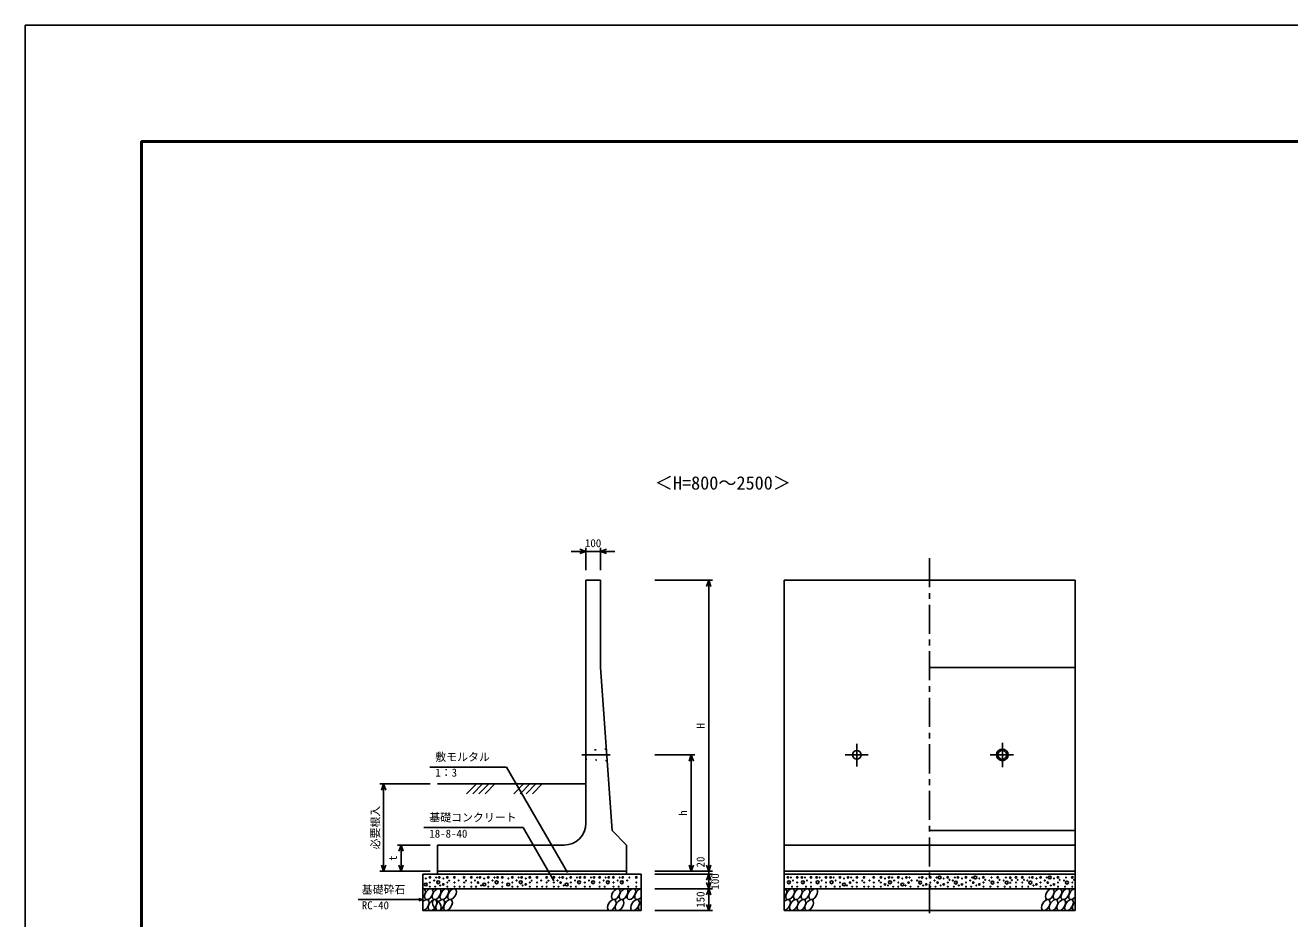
# Model space of a CAD drawing. Units: millimetres, scale not verified, with parts at other scales. Extents: x -67200 to 67200, y -23760 to 23760.
# Drawn here: x -67200 to -49816, y 11476 to 23760 of the extents above; entities that cross this region are included whole.
import ezdxf
from ezdxf.enums import TextEntityAlignment as Align

# ---------------------------------------------------------------- set-up
doc = ezdxf.new("R2010")
doc.units = ezdxf.units.MM
doc.header["$LTSCALE"] = 80
doc.linetypes.add('CHAIN1', pattern=[8, 5, -1, 1, -1])
doc.linetypes.add('DOTTED', pattern=[1.75, 0.25, -1.5])
for name, color, linetype, lineweight in [('0-0_CENTER', 7, 'CHAIN1', 25), ('0-1_DIM', 7, 'Continuous', 25), ('0-2_Defpoints', 5, 'Continuous', 25), ('0-3_HATCH', 6, 'Continuous', 25), ('0-6_OUTLINE', 1, 'Continuous', 25), ('0-7_OUTLINE2', 4, 'DOTTED', 25), ('0-8_TXT', 7, 'Continuous', 25), ('0-9_WAKU', 3, 'Continuous', 25)]:
    doc.layers.add(name, color=color, linetype=linetype, lineweight=lineweight)
doc.styles.add('ＭＳ ゴシック', font='')
doc.styles.get('ＭＳ ゴシック').set_extended_font_data('MS Gothic')

msp = doc.modelspace()

# ---------------------------------------------------------------- linework, layer by layer
at = {"layer": '0-0_CENTER'}
for p, q in [((-54766.65, 16433.57), (-54766.65, 11503.36)), ((-55766.65, 13880.38), (-55766.65, 13569.23)), ((-53766.65, 13892.61), (-53766.65, 13559.3)), ((-59548.43, 13728.55), (-59156.93, 13728.55)), ((-55610.78, 13728.55), (-55926.71, 13728.55)), ((-53610.93, 13728.55), (-53932.28, 13728.55))]:
    msp.add_line(p, q, dxfattribs=at)
at = {"layer": '0-1_DIM'}
for p, q in [((-59693.14, 16526.78), (-59493.14, 16526.78)), ((-59493.14, 16576.78), (-59493.14, 16268.55)), ((-59493.14, 16526.78), (-59293.14, 16526.78)), ((-59293.14, 16576.78), (-59293.14, 16268.55)), ((-59093.14, 16526.78), (-59293.14, 16526.78)), ((-57753.14, 16128.55), (-58543.14, 16128.55)), ((-57803.14, 12128.55), (-57803.14, 16128.55)), ((-60583.87, 13561.61), (-61639.82, 13561.61)), ((-59745.47, 12109.45), (-60583.87, 13561.61)), ((-57993.14, 13728.55), (-58543.14, 13728.55)), ((-58043.14, 13728.55), (-58043.14, 12128.55)), ((-62323.14, 13328.55), (-61633.14, 13328.55)), ((-62273.14, 12128.55), (-62273.14, 13328.55)), ((-60356.14, 12729.76), (-61722.54, 12729.76)), ((-59933.16, 11997.15), (-60356.14, 12729.76)), ((-62083.14, 12488.55), (-61633.14, 12488.55)), ((-62033.14, 12128.55), (-62033.14, 12488.55)), ((-62323.14, 12128.55), (-61633.14, 12128.55)), ((-57753.14, 12128.55), (-58543.14, 12128.55)), ((-57753.14, 12088.55), (-58543.14, 12088.55)), ((-57803.14, 12128.55), (-57803.14, 12088.55)), ((-57803.14, 12088.55), (-57803.14, 11888.55)), ((-57753.14, 11888.55), (-58543.14, 11888.55)), ((-57803.14, 11888.55), (-57803.14, 11588.55)), ((-62621.62, 11738.55), (-61733.14, 11738.55)), ((-61733.14, 11738.55), (-61791.09, 11754.08)), ((-61733.14, 11738.55), (-61791.09, 11723.02)), ((-57753.14, 11588.55), (-58543.14, 11588.55))]:
    msp.add_line(p, q, dxfattribs=at)
for points in [[(-59577.71, 16557.56), (-59493.14, 16526.78), (-59577.71, 16496)], [(-59208.57, 16557.56), (-59293.14, 16526.78), (-59208.57, 16496)], [(-57833.92, 16043.98), (-57803.14, 16128.55), (-57772.36, 16043.98)], [(-58073.92, 13643.98), (-58043.14, 13728.55), (-58012.36, 13643.98)], [(-62242.36, 13243.98), (-62273.14, 13328.55), (-62303.92, 13243.98)], [(-62002.36, 12403.98), (-62033.14, 12488.55), (-62063.92, 12403.98)], [(-62242.36, 12213.13), (-62273.14, 12128.55), (-62303.92, 12213.13)], [(-62002.36, 12213.13), (-62033.14, 12128.55), (-62063.92, 12213.13)], [(-58073.92, 12213.13), (-58043.14, 12128.55), (-58012.36, 12213.13)], [(-57833.92, 12213.13), (-57803.14, 12128.55), (-57772.36, 12213.13)], [(-57833.92, 12003.98), (-57803.14, 12088.55), (-57772.36, 12003.98)], [(-57833.92, 11973.13), (-57803.14, 11888.55), (-57772.36, 11973.13)], [(-57833.92, 11803.98), (-57803.14, 11888.55), (-57772.36, 11803.98)], [(-57833.92, 11673.13), (-57803.14, 11588.55), (-57772.36, 11673.13)]]:
    msp.add_lwpolyline(points, dxfattribs=at)
at = {"layer": '0-2_Defpoints'}
msp.add_lwpolyline([(-67200, -23760), (0, -23760), (0, 23760), (-67200, 23760)], close=True, dxfattribs=at)
at = {"layer": '0-3_HATCH'}
for p, q in [((-60997.87, 13328.55), (-61132.93, 13193.49)), ((-60913.01, 13328.55), (-61048.08, 13193.49)), ((-60828.16, 13328.55), (-60963.22, 13193.49)), ((-60743.31, 13328.55), (-60878.37, 13193.49)), ((-60347.98, 13328.55), (-60483.05, 13193.49)), ((-60263.13, 13328.55), (-60398.2, 13193.49)), ((-60178.28, 13328.55), (-60313.34, 13193.49)), ((-60093.43, 13328.55), (-60228.49, 13193.49))]:
    msp.add_line(p, q, dxfattribs=at)
for centre, radius in [((-61693.02, 12028.9), 5), ((-61636.94, 12044.66), 10), ((-61579.19, 12000.89), 5), ((-61551.16, 12042.91), 5), ((-61522.17, 11976.88), 20), ((-61509.09, 12042.91), 10), ((-61453.02, 12028.9), 5), ((-61396.94, 12044.66), 10), ((-61372.11, 11999.07), 5), ((-61299.23, 12044.66), 10), ((-61241.48, 12000.89), 5), ((-61166.29, 12044.66), 10), ((-61141.45, 11999.07), 5), ((-61066.89, 12044.66), 10), ((-61016.43, 12000.89), 5), ((-60988.39, 12042.91), 5), ((-60946.33, 12042.91), 10), ((-60890.26, 12028.9), 5), ((-60834.18, 12044.66), 10), ((-60776.43, 12000.89), 5), ((-60748.39, 12042.91), 5), ((-60719.41, 11976.88), 20), ((-60706.33, 12042.91), 10), ((-60641.75, 12044.66), 10), ((-60559.15, 12028.9), 5), ((-60503.07, 12044.66), 10), ((-60445.32, 12000.89), 5), ((-60417.28, 12042.91), 5), ((-60388.3, 11976.88), 20), ((-60375.22, 12042.91), 10), ((-60319.15, 12028.9), 5), ((-60263.07, 12044.66), 10), ((-60238.24, 11999.07), 5), ((-60165.35, 12044.66), 10), ((-60107.6, 12000.89), 5), ((-60032.41, 12044.66), 10), ((-60007.58, 11999.07), 5), ((-59933.02, 12044.66), 10), ((-59882.56, 12000.89), 5), ((-59854.52, 12042.91), 5), ((-59812.46, 12042.91), 10), ((-59756.39, 12028.9), 5), ((-59700.31, 12044.66), 10), ((-59642.56, 12000.89), 5), ((-59614.52, 12042.91), 5), ((-59585.53, 11976.88), 20), ((-59572.46, 12042.91), 10), ((-59507.88, 12044.66), 10), ((-59450.13, 12000.89), 5), ((-59422.09, 12042.91), 5), ((-59393.11, 11976.88), 20), ((-59380.03, 12042.91), 10), ((-59303.18, 12044.66), 10), ((-59247.91, 12000.89), 5), ((-59219.87, 12042.91), 5), ((-59190.89, 11976.88), 20), ((-59177.81, 12042.91), 10), ((-59113.23, 12044.66), 10), ((-59055.48, 12000.89), 5), ((-59027.44, 12042.91), 5), ((-58998.46, 11976.88), 20), ((-58985.38, 12042.91), 10), ((-58923.96, 12000.89), 5), ((-58895.92, 12042.91), 5), ((-58799.41, 12044.66), 10), ((-56714.4, 12042.91), 10), ((-56701.33, 11976.88), 20), ((-56672.34, 12042.91), 5), ((-56644.31, 12000.89), 5), ((-56586.56, 12044.66), 10), ((-56521.98, 12042.91), 10), ((-56508.9, 11976.88), 20), ((-56479.91, 12042.91), 5), ((-56451.88, 12000.89), 5), ((-56396.61, 12044.66), 10), ((-56319.76, 12042.91), 10), ((-56306.68, 11976.88), 20), ((-56277.69, 12042.91), 5), ((-56249.66, 12000.89), 5), ((-56191.91, 12044.66), 10), ((-56127.33, 12042.91), 10), ((-56114.25, 11976.88), 20), ((-56085.27, 12042.91), 5), ((-56057.23, 12000.89), 5), ((-55999.48, 12044.66), 10), ((-55943.4, 12028.9), 5), ((-55887.33, 12042.91), 10), ((-55845.27, 12042.91), 5), ((-55817.23, 12000.89), 5), ((-55766.77, 12044.66), 10), ((-55692.2, 11999.07), 5), ((-55667.37, 12044.66), 10), ((-55592.18, 12000.89), 5), ((-55534.43, 12044.66), 10), ((-55461.55, 11999.07), 5), ((-55436.72, 12044.66), 10), ((-55380.63, 12028.9), 5), ((-55324.56, 12042.91), 10), ((-55311.49, 11976.88), 20), ((-55282.5, 12042.91), 5), ((-55254.46, 12000.89), 5), ((-55196.72, 12044.66), 10), ((-55140.63, 12028.9), 5), ((-55084.56, 12042.91), 10), ((-55042.5, 12042.91), 5), ((-55014.46, 12000.89), 5), ((-54938.83, 12000.89), 5), ((-54910.79, 12042.91), 5), ((-54868.73, 12042.91), 10), ((-54812.66, 12028.9), 5), ((-54756.58, 12044.66), 10), ((-54698.83, 12000.89), 5), ((-54670.79, 12042.91), 5), ((-54628.73, 12042.91), 20), ((-54572.66, 12028.9), 5), ((-54516.58, 12044.66), 10), ((-54493.9, 12009.52), 5), ((-54448.38, 12000.89), 5), ((-54420.34, 12042.91), 5), ((-54378.28, 12042.91), 10), ((-54322.21, 12028.9), 5), ((-54266.13, 12044.66), 10), ((-54208.38, 12000.89), 5), ((-54180.34, 12042.91), 5), ((-54138.28, 12042.91), 20), ((-54082.21, 12028.9), 5), ((-54026.13, 12044.66), 10), ((-54003.45, 12009.52), 5), ((-53944.53, 12000.89), 5), ((-53916.5, 12042.91), 5), ((-53829.25, 12044.66), 10), ((-53806.58, 12009.52), 5), ((-53747.66, 12000.89), 5), ((-53719.62, 12042.91), 5), ((-53658.02, 12040.58), 10), ((-53635.34, 12005.45), 5), ((-53578.13, 12044.66), 10), ((-53555.45, 12009.52), 5), ((-53491.73, 12044.66), 10), ((-53469.05, 12009.52), 5), ((-53423.53, 12000.89), 5), ((-53395.49, 12042.91), 5), ((-53353.43, 12042.91), 10), ((-53297.36, 12028.9), 5), ((-53241.28, 12044.66), 10), ((-53183.53, 12000.89), 5), ((-53155.49, 12042.91), 5), ((-53113.43, 12042.91), 20), ((-53057.36, 12028.9), 5), ((-53001.28, 12044.66), 10), ((-52978.6, 12009.52), 5), ((-52919.68, 12000.89), 5), ((-52891.64, 12042.91), 5), ((-52804.4, 12044.66), 10), ((-52781.72, 12009.52), 5), ((-61693.02, 11946.61), 20), ((-61636.94, 11972.88), 5), ((-61636.94, 11916.85), 5), ((-61565.17, 11916.85), 5), ((-61495.08, 11932.6), 5), ((-61453.02, 11946.61), 10), ((-61396.94, 11972.88), 5), ((-61396.94, 11916.85), 5), ((-61299.23, 11972.88), 5), ((-61299.23, 11916.85), 5), ((-61227.46, 11916.85), 5), ((-61166.29, 11972.88), 5), ((-61166.29, 11916.85), 5), ((-61066.89, 11972.88), 5), ((-61066.89, 11916.85), 5), ((-61002.41, 11916.85), 5), ((-60974.37, 11972.88), 10), ((-60932.31, 11932.6), 5), ((-60890.26, 11946.61), 20), ((-60834.18, 11972.88), 5), ((-60834.18, 11916.85), 5), ((-60762.41, 11916.85), 5), ((-60641.75, 11972.88), 5), ((-60641.75, 11916.85), 5), ((-60559.15, 11946.61), 20), ((-60503.07, 11972.88), 5), ((-60503.07, 11916.85), 5), ((-60431.3, 11916.85), 5), ((-60361.21, 11932.6), 5), ((-60319.15, 11946.61), 10), ((-60263.07, 11972.88), 5), ((-60263.07, 11916.85), 5), ((-60165.35, 11972.88), 5), ((-60165.35, 11916.85), 5), ((-60093.58, 11916.85), 5), ((-60032.41, 11972.88), 5), ((-60032.41, 11916.85), 5), ((-59933.02, 11972.88), 5), ((-59933.02, 11916.85), 5), ((-59868.54, 11916.85), 5), ((-59840.5, 11972.88), 10), ((-59798.44, 11932.6), 5), ((-59756.39, 11946.61), 20), ((-59700.31, 11972.88), 5), ((-59700.31, 11916.85), 5), ((-59628.54, 11916.85), 5), ((-59507.88, 11972.88), 5), ((-59507.88, 11916.85), 5), ((-59436.11, 11916.85), 5), ((-59303.18, 11972.88), 5), ((-59303.18, 11916.85), 5), ((-59233.89, 11916.85), 5), ((-59113.23, 11972.88), 5), ((-59113.23, 11916.85), 5), ((-59041.46, 11916.85), 5), ((-58909.94, 11916.85), 5), ((-58799.41, 11972.88), 5), ((-58799.41, 11916.85), 5), ((-56658.33, 11916.85), 5), ((-56586.56, 11972.88), 5), ((-56586.56, 11916.85), 5), ((-56465.9, 11916.85), 5), ((-56396.61, 11972.88), 5), ((-56396.61, 11916.85), 5), ((-56263.68, 11916.85), 5), ((-56191.91, 11972.88), 5), ((-56191.91, 11916.85), 5), ((-56071.25, 11916.85), 5), ((-55999.48, 11972.88), 5), ((-55999.48, 11916.85), 5), ((-55943.4, 11946.61), 20), ((-55901.34, 11932.6), 5), ((-55859.29, 11972.88), 10), ((-55831.25, 11916.85), 5), ((-55766.77, 11972.88), 5), ((-55766.77, 11916.85), 5), ((-55667.37, 11972.88), 5), ((-55667.37, 11916.85), 5), ((-55606.2, 11916.85), 5), ((-55534.43, 11972.88), 5), ((-55534.43, 11916.85), 5), ((-55436.72, 11972.88), 5), ((-55436.72, 11916.85), 5), ((-55380.63, 11946.61), 10), ((-55338.58, 11932.6), 5), ((-55268.48, 11916.85), 5), ((-55196.72, 11972.88), 5), ((-55196.72, 11916.85), 5), ((-55140.63, 11946.61), 20), ((-55098.58, 11932.6), 5), ((-55056.52, 11972.88), 10), ((-55028.48, 11916.85), 5), ((-54924.81, 11916.85), 5), ((-54896.77, 11972.88), 20), ((-54854.71, 11932.6), 5), ((-54812.66, 11946.61), 10), ((-54756.58, 11972.88), 5), ((-54756.58, 11916.85), 5), ((-54684.81, 11916.85), 5), ((-54656.77, 11972.88), 10), ((-54614.71, 11932.6), 5), ((-54572.66, 11946.61), 10), ((-54516.58, 11972.88), 5), ((-54516.58, 11916.85), 5), ((-54434.36, 11916.85), 5), ((-54406.32, 11972.88), 20), ((-54364.27, 11932.6), 5), ((-54322.21, 11946.61), 10), ((-54266.13, 11972.88), 5), ((-54266.13, 11916.85), 5), ((-54194.36, 11916.85), 5), ((-54166.32, 11972.88), 10), ((-54124.27, 11932.6), 5), ((-54082.21, 11946.61), 10), ((-54026.13, 11972.88), 5), ((-54026.13, 11916.85), 5), ((-53930.51, 11916.85), 5), ((-53902.47, 11972.88), 20), ((-53829.25, 11972.88), 5), ((-53829.25, 11916.85), 5), ((-53733.64, 11916.85), 5), ((-53705.6, 11972.88), 20), ((-53658.02, 11968.8), 5), ((-53658.02, 11912.77), 5), ((-53578.13, 11972.88), 5), ((-53578.13, 11916.85), 5), ((-53491.73, 11972.88), 5), ((-53491.73, 11916.85), 5), ((-53409.51, 11916.85), 5), ((-53381.47, 11972.88), 20), ((-53339.41, 11932.6), 5), ((-53297.36, 11946.61), 10), ((-53241.28, 11972.88), 5), ((-53241.28, 11916.85), 5), ((-53169.51, 11916.85), 5), ((-53141.47, 11972.88), 10), ((-53099.41, 11932.6), 5), ((-53057.36, 11946.61), 10), ((-53001.28, 11972.88), 5), ((-53001.28, 11916.85), 5), ((-52905.66, 11916.85), 5), ((-52877.62, 11972.88), 20), ((-52804.4, 11972.88), 5), ((-52804.4, 11916.85), 5)]:
    msp.add_circle(centre, radius, dxfattribs=at)
for centre, start_param, end_param in [((-61757.87, 11813.51), 4.385593, 6.67454438), ((-58760.86, 11813.51), 0.33577149, 4.44118059), ((-56791.38, 11813.51), 4.385593, 6.67454438), ((-52794.36, 11813.51), 0.33577149, 4.44118059), ((-61707.23, 11663.53), 3.51114638, 7.548991), ((-58710.21, 11663.53), 1.2110787, 3.56587337), ((-56740.74, 11663.53), 3.51114638, 7.548991), ((-52743.72, 11663.53), 1.2110787, 3.56587337)]:
    msp.add_ellipse(centre, major_axis=(43.63, 70.61), ratio=0.5792, start_param=start_param, end_param=end_param, dxfattribs=at)
for centre, major_axis in [((-61651.45, 11813.51), (43.63, 70.61)), ((-61545.03, 11813.51), (43.63, 70.61)), ((-61438.61, 11813.51), (43.63, 70.61)), ((-61332.2, 11813.51), (43.63, 70.61)), ((-59080.11, 11813.51), (43.63, 70.61)), ((-58973.69, 11813.51), (43.63, 70.61)), ((-58867.27, 11813.51), (43.63, 70.61)), ((-56684.96, 11813.51), (43.63, 70.61)), ((-56578.54, 11813.51), (43.63, 70.61)), ((-56472.12, 11813.51), (43.63, 70.61)), ((-56365.71, 11813.51), (43.63, 70.61)), ((-53113.62, 11813.51), (43.63, 70.61)), ((-53007.2, 11813.51), (43.63, 70.61)), ((-52900.78, 11813.51), (43.63, 70.61)), ((-61600.81, 11663.53), (43.63, 70.61)), ((-61543.23, 11663.53), (-43.63, 70.61)), ((-61494.39, 11663.53), (43.63, 70.61)), ((-61387.97, 11663.53), (43.63, 70.61)), ((-59135.89, 11663.53), (43.63, 70.61)), ((-59029.47, 11663.53), (43.63, 70.61)), ((-58816.63, 11663.53), (43.63, 70.61)), ((-56634.32, 11663.53), (43.63, 70.61)), ((-56527.9, 11663.53), (43.63, 70.61)), ((-56421.48, 11663.53), (43.63, 70.61)), ((-53169.39, 11663.53), (43.63, 70.61)), ((-53062.98, 11663.53), (43.63, 70.61)), ((-52956.56, 11663.53), (43.63, 70.61)), ((-52850.14, 11663.53), (43.63, 70.61))]:
    msp.add_ellipse(centre, major_axis=major_axis, ratio=0.5792, dxfattribs=at)
at = {"layer": '0-6_OUTLINE'}
for p, q in [((-59493.14, 16128.55), (-59293.14, 16128.55)), ((-59493.14, 16128.55), (-59493.14, 13900.1)), ((-59293.14, 16128.55), (-59293.14, 14928.55)), ((-56766.65, 16128.55), (-56766.65, 11588.55)), ((-52766.65, 16128.55), (-56766.65, 16128.55)), ((-52766.65, 16128.55), (-52766.65, 11588.55)), ((-59293.14, 14928.55), (-59133.14, 12688.55)), ((-54766.65, 14928.55), (-52766.65, 14928.55)), ((-59493.14, 12788.55), (-59493.14, 13900.1)), ((-61533.14, 13328.55), (-59493.14, 13328.55)), ((-59133.14, 12688.55), (-58933.14, 12488.55)), ((-54766.65, 12688.55), (-52766.65, 12688.55)), ((-59793.14, 12488.55), (-61533.14, 12488.55)), ((-61533.14, 12128.55), (-61533.14, 12488.55)), ((-58933.14, 12128.55), (-58933.14, 12488.55)), ((-56766.65, 12488.55), (-52766.65, 12488.55)), ((-61733.14, 12088.55), (-58733.14, 12088.55)), ((-61533.14, 12128.55), (-58963.14, 12128.55)), ((-61533.14, 12128.55), (-58933.14, 12128.55)), ((-61533.14, 12128.55), (-61533.14, 12088.55)), ((-58933.14, 12128.55), (-58933.14, 12088.55)), ((-58733.14, 12088.55), (-58733.14, 11588.55)), ((-52766.65, 12128.55), (-56766.65, 12128.55)), ((-52766.65, 12088.55), (-56766.65, 12088.55)), ((-61733.14, 11888.55), (-58733.14, 11888.55)), ((-52766.65, 11888.55), (-56766.65, 11888.55)), ((-52766.65, 11588.55), (-56766.65, 11588.55))]:
    msp.add_line(p, q, dxfattribs=at)
msp.add_lwpolyline([(-61733.14, 12088.55), (-61733.14, 11588.55), (-58733.14, 11588.55)], dxfattribs=at)
for centre, radius in [((-55766.65, 13728.55), 60), ((-53766.65, 13728.55), 80), ((-53766.65, 13728.55), 60)]:
    msp.add_circle(centre, radius, dxfattribs=at)
msp.add_arc((-59793.14, 12788.55), 300, 270, 0, dxfattribs=at)
at = {"layer": '0-7_OUTLINE2'}
for p, q in [((-59213.14, 13808.55), (-59493.14, 13788.55)), ((-59201.71, 13648.55), (-59493.14, 13668.55))]:
    msp.add_line(p, q, dxfattribs=at)
at = {"layer": '0-9_WAKU', "lineweight": 50}
msp.add_lwpolyline([(-65600, -22160), (-1600, -22160), (-1600, 22160), (-65600, 22160)], close=True, dxfattribs=at)

# ---------------------------------------------------------------- texts
at = {"layer": '0-1_DIM', "style": 'ＭＳ ゴシック'}
for s, p in [('100', (-59505.64, 16551.78)), ('敷モルタル', (-61562.97, 13611.61)), ('1：3', (-61562.97, 13396.49)), ('基礎コンクリート', (-61645.68, 12779.76)), ('18-8-40', (-61645.68, 12557.13)), ('基礎砕石', (-62573.82, 11788.55)), ('RC-40', (-62573.82, 11572.18))]:
    msp.add_text(s, height=110, dxfattribs=at).set_placement(p, align=Align.BOTTOM_LEFT)
for s, p in [('H', (-57828.14, 14091.05)), ('必要根入', (-62298.14, 12428.55)), ('h', (-58068.14, 12891.05)), ('t', (-62058.14, 12271.05)), ('20', (-57828.14, 12180.43)), ('100', (-57628.14, 11876.05)), ('150', (-57828.14, 11626.05))]:
    msp.add_text(s, height=110, rotation=90, dxfattribs=at).set_placement(p, align=Align.BOTTOM_LEFT)
at = {"layer": '0-8_TXT', "style": 'ＭＳ ゴシック'}
msp.add_text('＜H=800～2500＞', height=183.3, dxfattribs=at).set_placement((-58544.92, 17321.08), align=Align.BOTTOM_LEFT)

doc.saveas('drawing.dxf')
